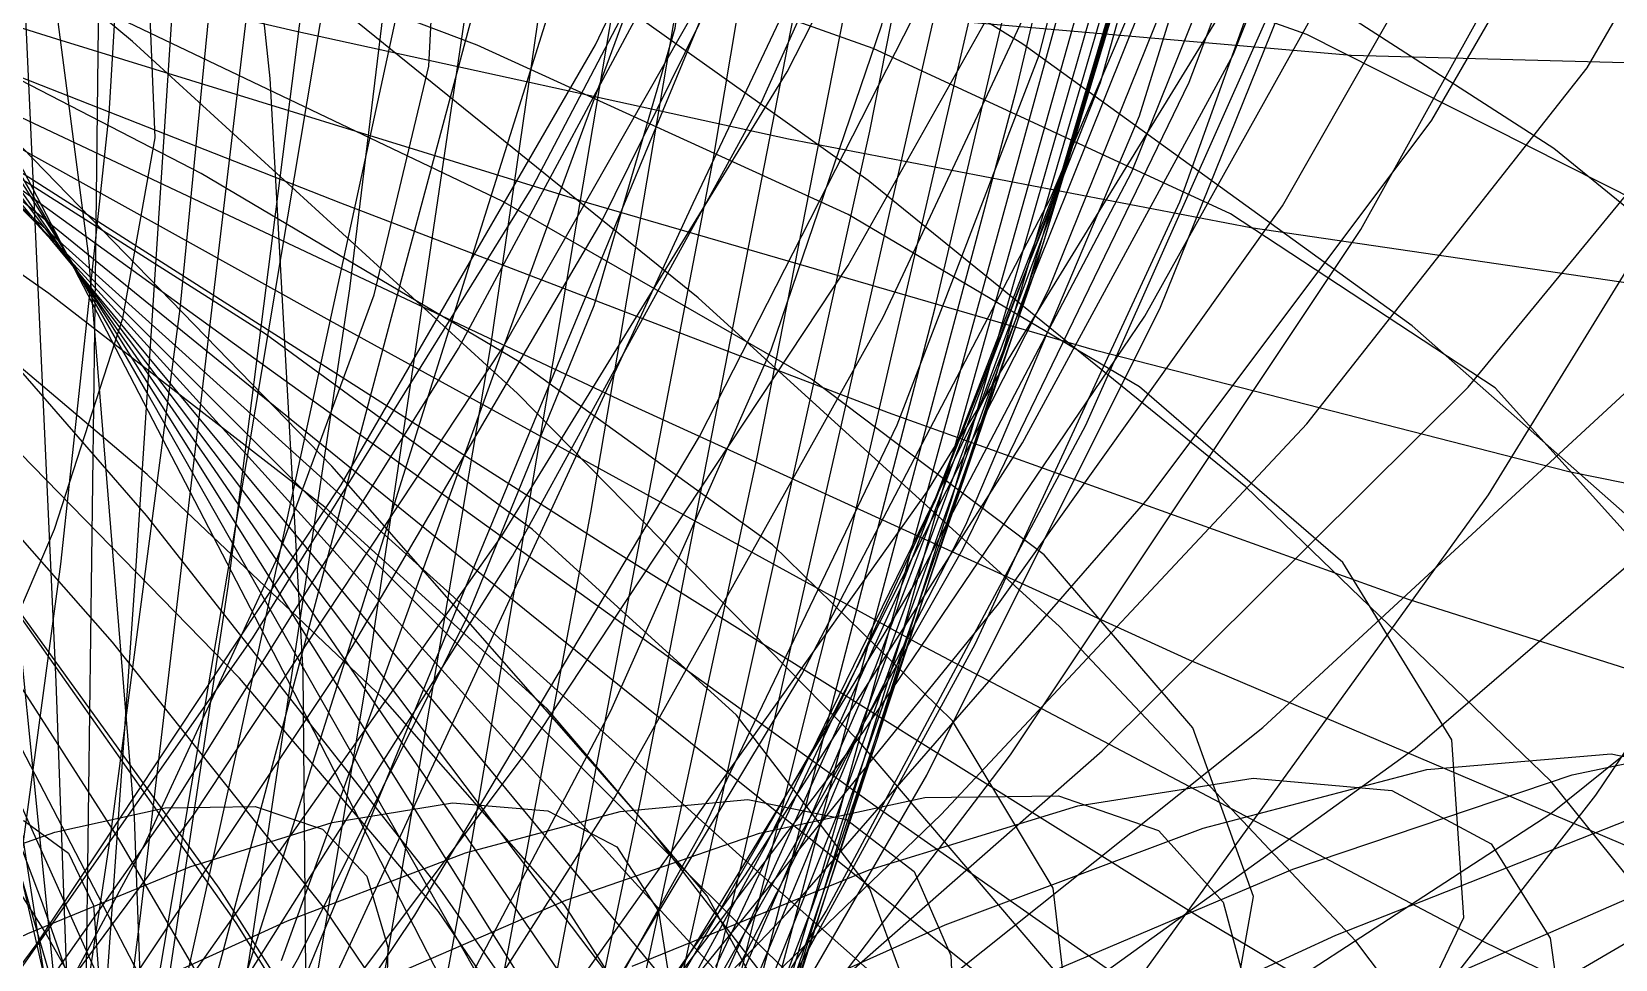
# Model space of a CAD drawing. Header units: metres. Extents: x 6 to 209, y 2 to 206.
# Drawn here: x 121.36 to 141.62, y 104.3 to 116.17 of the extents above; entities that cross this region are included whole.
import ezdxf

# ---------------------------------------------------------------- set-up
doc = ezdxf.new("R2010")
doc.units = ezdxf.units.M

msp = doc.modelspace()

# ---------------------------------------------------------------- linework, layer by layer
for points in [[(129.0956, 101.4556), (132.079, 114.9008), (134.5887, 127.5976), (136.4086, 139.2013), (137.3507, 149.4031), (137.2622, 157.9403), (136.0323, 164.6045), (133.5975, 169.2481), (129.944, 171.7892), (125.1099, 172.2131), (119.1841, 170.5728), (112.3045, 166.9859), (104.6532, 161.6303), (96.451, 154.7374), (87.9497, 146.5833), (79.4239, 137.4789), (71.1613, 127.7587), (63.4527, 117.7686), (56.5816, 107.8539), (50.8144, 98.347)], [(127.1163, 91.7818), (130.4455, 105.5275), (133.4485, 118.7661), (135.8914, 131.1371), (137.5628, 142.3086), (138.2821, 151.9881), (137.9074, 159.9318), (136.3415, 165.9527), (133.5362, 169.9262), (129.4948, 171.7935), (124.2734, 171.5632), (117.9791, 169.3103), (110.7671, 165.1727), (102.8359, 159.346), (94.4209, 152.076), (85.786, 143.6496), (77.215, 134.3844), (69.0016, 124.6173), (61.4388, 114.6926), (54.8092, 104.9493), (49.3739, 95.7097)], [(127.7255, 97.2633), (130.6337, 110.7074), (133.1576, 123.5341), (135.0807, 135.3918), (136.2103, 145.9605), (136.386, 154.9626), (135.4861, 162.1719), (133.4328, 167.4205), (130.1966, 170.604), (125.7978, 171.685), (120.3067, 170.6932), (113.8422, 167.7237), (106.5679, 162.9339), (98.6873, 156.5363), (90.4367, 148.7917), (82.0777, 139.9989), (73.8878, 130.484), (66.1511, 120.5892), (59.1478, 110.6599), (53.145, 101.0331)], [(128.3559, 95.8448), (131.7329, 109.3063), (134.6993, 122.1436), (137.0257, 134.0108), (138.5084, 144.5937), (138.9777, 153.6202), (138.3051, 160.8693), (136.4084, 166.1778), (133.2562, 169.4449), (128.8694, 170.6358), (123.3213, 169.7811), (116.736, 166.9759), (109.2842, 162.3755), (101.1782, 156.1893), (92.6645, 148.6729), (84.0155, 140.119), (75.5199, 130.8464), (67.473, 121.1887), (60.1661, 111.4827), (53.8759, 102.0558)], [(121.9795, 99.1046), (122.6848, 109.1427), (123.3445, 119.2778), (124.0459, 129.198), (124.8749, 138.5994), (125.9109, 147.1961), (127.2241, 154.7302), (128.8711, 160.9805), (130.8926, 165.7696), (133.3108, 168.9699), (136.1274, 170.5078), (139.3236, 170.3658), (142.8589, 168.5827), (146.6728, 165.2519), (150.6857, 160.5175), (154.8017, 154.5693), (158.9109, 147.6358), (162.8937, 139.9756), (166.6242, 131.868), (169.975, 123.6035), (172.8213, 115.4733), (175.0455, 107.7584), (176.5418, 100.7207)], [(121.4692, 94.7201), (122.7473, 104.8243), (123.9609, 115.1405), (125.1827, 125.3454), (126.485, 135.1199), (127.9362, 144.1602), (129.5973, 152.1879), (131.5188, 158.9598), (133.7378, 164.2758), (136.2757, 167.9857), (139.1367, 169.9945), (142.3064, 170.2647), (145.7519, 168.8179), (149.4219, 165.7333), (153.2481, 161.1448), (157.1466, 155.2361), (161.0209, 148.2334), (164.7647, 140.3981), (168.2653, 132.0163), (171.4073, 123.3895), (174.077, 114.8233), (176.1662, 106.6168), (177.5761, 99.052)], [(122.052, 103.5302), (122.1811, 113.3401), (122.2939, 123.1394), (122.4909, 132.6327), (122.869, 141.5353), (123.5172, 149.5834), (124.512, 156.5424), (125.9143, 162.2153), (127.766, 166.4486), (130.0878, 169.1375), (132.8779, 170.2294), (136.1109, 169.7248), (139.7382, 167.6774), (143.6892, 164.1911), (147.8731, 159.4168), (152.1819, 153.5461), (156.4934, 146.8044), (160.6758, 139.443), (164.5919, 131.7297), (168.1037, 123.9392), (171.0777, 116.3437), (173.3894, 109.203), (174.9282, 102.7554)], [(126.3735, 93.1343), (129.1545, 106.3677), (131.6408, 119.1212), (133.6187, 131.0421), (134.8949, 141.8052), (135.3043, 151.1229), (134.7167, 158.7552), (133.0431, 164.5171), (130.2393, 168.2843), (126.3088, 169.9974), (121.3034, 169.6627), (115.3223, 167.3521), (108.5092, 163.1996), (101.0481, 157.3961), (93.157, 150.1824), (85.081, 141.8406), (77.0837, 132.6831), (69.4382, 123.0424), (62.4174, 113.2584), (56.2845, 103.6668)], [(122.3859, 100.5275), (124.1395, 110.8588), (125.8777, 121.1905), (127.6582, 131.1936), (129.5362, 140.5508), (131.5621, 148.9672), (133.7778, 156.1807), (136.2149, 161.9708), (138.8923, 166.1661), (141.8142, 168.6499), (144.9697, 169.3643), (148.3316, 168.3117), (151.8571, 165.5547), (155.4883, 161.2131), (159.1536, 155.4603), (162.7699, 148.5158), (166.2447, 140.6384), (169.4796, 132.116), (172.373, 123.2557), (174.8238, 114.3728), (176.7351, 105.7798), (178.0176, 97.7748)], [(122.0101, 98.5895), (121.6719, 107.8518), (121.2429, 117.2868), (120.8356, 126.6152), (120.5619, 135.5619), (120.5276, 143.8652), (120.8283, 151.286), (121.5447, 157.6151), (122.7394, 162.6807), (124.4536, 166.3533), (126.7047, 168.5506), (129.4853, 169.239), (132.7628, 168.4351), (136.4795, 166.204), (140.5548, 162.6571), (144.8868, 157.9475)], [(129.5499, 99.6542), (132.9159, 112.6446), (135.7922, 124.9092), (137.9576, 136.1211), (139.2191, 145.9881), (139.4204, 154.2622), (138.4483, 160.7472), (136.2372, 165.3049), (132.7728, 167.8593), (128.0931, 168.3981), (122.288, 166.9725), (115.4964, 163.6951), (107.9024, 158.7348), (99.7286, 152.3105), (91.2294, 144.6831), (82.6814, 136.1455), (74.3744, 127.0126), (66.601, 117.6094), (59.6464, 108.2599), (53.7778, 99.2755)], [(121.7431, 103.0743), (120.8489, 111.9399), (119.8986, 120.876), (119.0155, 129.6241), (118.3199, 137.9326), (117.9239, 145.5651), (117.9273, 152.3089), (118.4125, 157.981), (119.4415, 162.4349), (121.0526, 165.5647), (123.2584, 167.3085), (126.0448, 167.65), (129.371, 166.6186), (133.1701, 164.288), (137.3514, 160.7729), (141.8029, 156.225)], [(121.6407, 96.396), (123.8996, 106.5743), (126.1305, 116.868), (128.3754, 126.9438), (130.6754, 136.476), (133.0684, 145.158), (135.5865, 152.7129), (138.2537, 158.9027), (141.0844, 163.5368), (144.0815, 166.4783), (147.2351, 167.6488), (150.5228, 167.0307), (153.9087, 164.6676), (157.3444, 160.6628), (160.7698, 155.1752), (164.1149, 148.4135), (167.3016, 140.6288), (170.2458, 132.1055), (172.8608, 123.1509), (175.0593, 114.0848), (176.7573, 105.2275), (177.8766, 96.8889)], [(127.6799, 102.0703), (130.0799, 114.5512), (132.0644, 126.3429), (133.4428, 137.1203), (134.0485, 146.5915), (133.7462, 154.5074), (132.4379, 160.6698), (130.0669, 164.9376), (126.6215, 167.2313), (122.1355, 167.535), (116.6886, 165.8968), (110.4038, 162.4263), (103.4442, 157.2903), (96.0075, 150.7066), (88.3194, 142.9362), (80.6265, 134.2732), (73.187, 125.035), (66.2626, 115.5503), (60.1087, 106.1478), (54.9653, 97.1445)], [(122.2806, 99.191), (121.0196, 107.3309), (119.6142, 115.6899), (118.1951, 124.0313), (116.8934, 132.1198), (115.8353, 139.7293), (115.1368, 146.6502), (114.8991, 152.6965), (115.2042, 157.7116), (116.1111, 161.5731), (117.6536, 164.197), (119.838, 165.54), (122.6427, 165.6001), (126.0183, 164.4167), (129.8888, 162.0683), (134.1541, 158.6698), (138.6933, 154.3674), (143.3681, 149.3338)], [(130.6572, 103.0721), (133.9563, 115.4328), (136.6947, 126.9842), (138.6619, 137.4227), (139.6786, 146.4812), (139.6038, 153.9376), (138.3407, 159.6221), (135.8411, 163.422), (132.1075, 165.2847), (127.1943, 165.2194), (121.2062, 163.2954), (114.2952, 159.6391), (106.6554, 154.4295), (98.517, 147.8905), (90.1382, 140.2834), (81.7962, 131.8968), (73.7778, 123.0363), (66.3691, 114.0139), (59.8454, 105.1364), (54.4613, 96.6953)], [(123.2823, 102.4272), (125.9638, 112.5201), (128.6416, 122.5099), (131.3422, 132.0681), (134.0901, 140.8815), (136.9061, 148.6626), (139.8055, 155.1601), (142.7965, 160.1669), (145.8786, 163.5282), (149.042, 165.1458), (152.2666, 164.9821), (155.5223, 163.0608), (158.7687, 159.4662), (161.9565, 154.3398), (165.0278, 147.8756), (167.9181, 140.3125), (170.5583, 131.9262), (172.8763, 123.019), (174.7996, 113.9095), (176.258, 104.9208), (177.1857, 96.3692)], [(126.2418, 97.9956), (128.5128, 110.0191), (130.4584, 121.4975), (131.8938, 132.1118), (132.6542, 141.571), (132.6025, 149.6221), (131.6341, 156.0579), (129.6826, 160.7242), (126.7226, 163.5242), (122.7716, 164.4218), (117.8903, 163.4419), (112.1813, 160.6695), (105.786, 156.246), (98.8802, 150.3641), (91.6687, 143.2603), (84.378, 135.2066), (77.249, 126.5007), (70.5284, 117.4552), (64.46, 108.3863), (59.2762, 99.6033)], [(121.6295, 103.6091), (119.8746, 111.2567), (118.0157, 119.0286), (116.1905, 126.7106), (114.5357, 134.0922), (113.1808, 140.9737), (112.243, 147.1723), (111.8226, 152.5283), (111.9989, 156.9102), (112.8264, 160.2184), (114.3328, 162.3886), (116.5173, 163.393), (119.3501, 163.2414), (122.7731, 161.9797), (126.7017, 159.6883), (131.0274, 156.4786), (135.6212, 152.4888), (140.3383, 147.8787), (145.0228, 142.8238)], [(122.3451, 98.5446), (125.4198, 108.2851), (128.4838, 118.0366), (131.5487, 127.4731), (134.6255, 136.28), (137.7231, 144.1644), (140.8468, 150.8654), (143.9974, 156.1638), (147.1696, 159.8888), (150.3519, 161.9248), (153.5252, 162.2146), (156.6633, 160.7619), (159.7326, 157.6307), (162.6927, 152.9432), (165.4969, 146.875), (168.0938, 139.6493), (170.428, 131.5284), (172.4421, 122.8047), (174.0786, 113.7904), (175.2814, 104.8057), (175.9978, 96.1683)], [(128.0578, 93.8263), (131.6411, 105.9996), (134.8238, 117.6071), (137.3842, 128.342), (139.1253, 137.9265), (139.8832, 146.1205), (139.5334, 152.7292), (137.9964, 157.609), (135.2409, 160.672), (131.2862, 161.888), (126.2015, 161.285), (120.1043, 158.9471), (113.1571, 155.0118), (105.5613, 149.6635), (97.5514, 143.1273), (89.3859, 135.6602), (81.3392, 127.5421), (73.6915, 119.0656), (66.7189, 110.5253), (60.684, 102.208)], [(122.5382, 100.8352), (120.5481, 107.6912), (118.3587, 114.7819), (116.1108, 121.9175), (113.9474, 128.9073), (112.0079, 135.5661), (110.4229, 141.7204), (109.3085, 147.2134), (108.7622, 151.9105), (108.8587, 155.7033), (109.6466, 158.5127), (111.1465, 160.2912), (113.3497, 161.0241), (116.2181, 160.7297), (119.6852, 159.4575), (123.6584, 157.2868), (128.0218, 154.323), (132.6399, 150.6937), (137.3626, 146.5438), (142.0305, 142.0305)], [(124.8635, 94.3016), (126.9708, 105.7069), (128.8372, 116.7066), (130.2863, 126.9928), (131.1586, 136.2807), (131.3174, 144.3182), (130.6549, 150.894), (129.0974, 155.8446), (126.6081, 159.0594), (123.1899, 160.4844), (118.8862, 160.1233), (113.7793, 158.0371), (107.9894, 154.3418), (101.67, 149.2033), (95.0035, 142.832), (88.195, 135.4749), (81.4653, 127.4062), (75.0436, 118.9181), (69.1591, 110.3102), (64.0332, 101.8787)], [(124.5558, 104.2861), (127.9473, 113.6615), (131.3285, 122.8384), (134.6968, 131.5057), (138.0489, 139.3699), (141.3799, 146.1654), (144.682, 151.6641), (147.9442, 155.6833), (151.1517, 158.0917), (154.2851, 158.8145), (157.3203, 157.836), (160.2288, 155.1995), (162.9776, 151.0063), (165.5299, 145.4119), (167.8458, 138.6203), (169.8828, 130.8769), (171.5975, 122.4597), (172.9465, 113.6695), (173.888, 104.8191), (174.3826, 96.2223)], [(123.6095, 98.9865), (121.4977, 105.0221), (119.0911, 111.3717), (116.5295, 117.871), (113.9585, 124.3518), (111.5239, 130.6469), (109.366, 136.5959), (107.6143, 142.0502), (106.382, 146.8777), (105.762, 150.9666), (105.8232, 154.2294), (106.6072, 156.6046), (108.1267, 158.059), (110.365, 158.5879), (113.2755, 158.215), (116.7841, 156.9911), (120.7907, 154.9916), (125.1729, 152.3139), (129.7903, 149.0734), (134.4892, 145.399), (139.1079, 141.4288), (143.4826, 137.3049)], [(128.9832, 96.9794), (132.4735, 108.3842), (135.499, 119.1542), (137.851, 129.0088), (139.3478, 137.6973), (139.842, 145.0073), (139.2263, 150.7713), (137.4386, 154.8712), (134.4641, 157.2423), (130.3373, 157.8744), (125.1407, 156.8118), (119.0029, 154.1505), (112.0939, 150.0347), (104.62, 144.6512), (96.8165, 138.222), (88.9397, 130.9963), (81.2576, 123.2417), (74.0411, 115.2343), (67.5539, 107.2489), (62.0432, 99.5495)], [(122.5999, 103.2022), (120.0849, 108.7982), (117.318, 114.6198), (114.4438, 120.5218), (111.6111, 126.3571), (108.9666, 131.9814), (106.6499, 137.2577), (104.7877, 142.0609), (103.489, 146.2808), (102.841, 149.8265), (102.9056, 152.6282), (103.7168, 154.6395), (105.2793, 155.8383), (107.5679, 156.2273), (110.5283, 155.8332), (114.0786, 154.7054), (118.1122, 152.9138), (122.5014, 150.5463), (127.1018, 147.7049), (131.7571, 144.5022), (136.3049, 141.0575), (140.5825, 137.4919), (144.4324, 133.9246)], [(125.4774, 101.7704), (127.2312, 112.1527), (128.6553, 121.967), (129.5974, 130.9394), (129.9243, 138.8233), (129.5278, 145.4077), (128.329, 150.5239), (126.2827, 154.0514), (123.3793, 155.9212), (119.6461, 156.1183), (115.1472, 154.6813), (109.9818, 151.7013), (104.2816, 147.3179), (98.2063, 141.7142), (91.9385, 135.1101), (85.6777, 127.7541), (79.6336, 119.9151), (74.0183, 111.8718), (69.0396, 103.9035)], [(123.4371, 100.6213), (127.0904, 109.5047), (130.7318, 118.3014), (134.3459, 126.7084), (137.9177, 134.4362), (141.4315, 141.2189), (144.871, 146.8236), (148.2184, 151.0588), (151.4545, 153.781), (154.5581, 154.8999), (157.506, 154.3813), (160.273, 152.2485), (162.832, 148.5818), (165.1542, 143.5148), (167.2095, 137.2307), (168.9673, 129.9549), (170.3967, 121.9476), (171.4679, 113.4942), (172.1522, 104.8956), (172.4237, 96.457)], [(129.7803, 99.6472), (133.1381, 110.2218), (135.9759, 120.1107), (138.0994, 129.0603), (139.3433, 136.8477), (139.5769, 143.2878), (138.7105, 148.239), (136.6984, 151.6074), (133.5418, 153.3493), (129.2888, 153.4721), (124.0336, 152.033), (117.9132, 149.137), (111.1034, 144.9318), (103.8125, 139.6029), (96.2743, 133.3663), (88.7399, 126.4603), (81.4692, 119.1375), (74.7214, 111.6554), (68.7457, 104.2672)], [(124.0468, 98.329), (125.6631, 107.988), (127.0295, 117.2147), (128.0029, 125.75), (128.456, 133.3567), (128.2822, 139.8281), (127.4005, 144.9947), (125.7593, 148.7294), (123.3389, 150.952), (120.1528, 151.6312), (116.2483, 150.786), (111.7056, 148.484), (106.635, 144.8392), (101.174, 140.0077), (95.4828, 134.1817), (89.7391, 127.5828), (84.1316, 120.4541), (78.8541, 113.0512), (74.0983, 105.6332), (70.0473, 98.4538)], [(123.7599, 102.125), (121.2346, 106.9948), (118.3627, 112.1395), (115.2849, 117.4366), (112.1495, 122.7597), (109.107, 127.9821), (106.304, 132.9809), (103.8779, 137.6406), (101.9516, 141.857), (100.6291, 145.5399), (99.991, 148.6159), (100.0919, 151.0306)], [(133.5228, 97.7793), (127.3341, 105.9553), (121.0978, 114.2328), (114.9136, 122.2966), (108.8809, 129.8392), (103.0954, 136.5715), (97.6476, 142.2336), (92.6203, 146.6039), (88.0863, 149.5075), (84.107, 150.8224), (80.7311, 150.4839), (77.9934, 148.4873), (75.9144, 144.8882), (74.5002, 139.8007), (73.7426, 133.3934), (73.6203, 125.8835), (74.0996, 117.5295), (75.1361, 108.622), (76.6764, 99.4732)], [(129.3784, 102.2898), (123.6522, 110.6358), (117.9383, 118.8774), (112.3208, 126.7061), (106.8818, 133.8282), (101.7003, 139.9752), (96.8496, 144.9129), (92.3963, 148.4509), (88.3982, 150.4485), (84.9038, 150.8206), (81.9506, 149.5406), (79.5652, 146.6413), (77.7624, 142.2143), (76.5454, 136.4067), (75.9066, 129.4159), (75.8277, 121.483), (76.2807, 112.884), (77.2298, 103.9204)], [(122.1295, 97.3571), (125.9767, 105.6596), (129.819, 113.979), (133.6294, 122.0241), (137.3814, 129.5134), (141.0493, 136.1847), (144.6078, 141.8043), (148.0321, 146.1754), (151.2978, 149.1454), (154.3808, 150.6107), (157.2573, 150.521), (159.904, 148.8809), (162.2978, 145.7496), (164.4164, 141.2391), (166.2379, 135.5101), (167.7417, 128.7665), (168.908, 121.2481), (169.7191, 113.222), (170.1589, 104.9733), (170.2139, 96.7951)], [(131.5394, 101.5146), (124.8678, 109.581), (118.1834, 117.6403), (111.6017, 125.3793), (105.236, 132.4964), (99.1946, 138.7123), (93.578, 143.7805), (88.4759, 147.4959), (83.9655, 149.7025), (80.1093, 150.2992), (76.9538, 149.2435), (74.5284, 146.5532), (72.8453, 142.306), (71.8996, 136.6368), (71.6696, 129.7334), (72.1187, 121.8296), (73.1963, 113.1971), (74.8404, 104.1362)], [(130.9671, 98.7028), (125.7905, 106.9763), (120.5976, 115.2523), (115.4568, 123.2269), (110.4358, 130.6065), (105.6008, 137.1183), (101.0146, 142.5204), (96.7352, 146.6101), (92.8153, 149.2315), (89.3005, 150.2812), (86.2291, 149.7118), (83.631, 147.534), (81.5274, 143.8165), (79.9308, 138.6832), (78.845, 132.3094), (78.2651, 124.9153), (78.1785, 116.7588), (78.5652, 108.1261), (79.3989, 99.3213)], [(127.213, 101.837), (125.1086, 104.9468), (122.3933, 108.3585), (119.1829, 112.0076), (115.6111, 115.8232), (111.8246, 119.7303), (107.9782, 123.6519), (104.2286, 127.5108), (100.7292, 131.2324), (97.6237, 134.7464), (95.0418, 137.9887), (93.0937, 140.9033), (91.8661, 143.4435), (91.4193, 145.5733), (91.7848, 147.2678), (92.9639, 148.5139), (94.9276, 149.3099), (97.6173, 149.6656)], [(126.0648, 101.602), (123.7575, 105.2129), (120.9248, 109.1328), (117.6923, 113.2802), (114.2005, 117.5673), (110.5991, 121.9029), (107.0422, 126.1947), (103.6816, 130.3523), (100.6622, 134.29), (98.1158, 137.9287), (96.1567, 141.1987), (94.8775, 144.0415), (94.3451, 146.4109), (94.5986, 148.2746), (95.6478, 149.6147)], [(124.9203, 101.6453), (122.469, 105.8467), (119.5799, 110.3494), (116.3872, 115.0524), (113.0364, 119.8492), (109.6786, 124.6313), (106.4652, 129.2908), (103.5419, 133.7243), (101.0435, 137.836), (99.0886, 141.5399), (97.7755, 144.763), (97.178, 147.447), (97.343, 149.5496)], [(130.4356, 101.8317), (133.6329, 111.5545), (136.2635, 120.5575), (138.1486, 128.6139), (139.1391, 135.5278), (139.1214, 141.1401), (138.0224, 145.3336), (135.8125, 148.0362), (132.507, 149.2227), (128.1664, 148.9153), (122.8948, 147.1815), (116.8358, 144.1318), (110.1688, 139.9149), (103.102, 134.7123), (95.866, 128.7313), (88.705, 122.1975), (81.8687, 115.3468), (75.6036, 108.4167), (70.1436, 101.6385)], [(136.1057, 97.6244), (129.1204, 105.2341), (122.0378, 113.0398), (114.9881, 120.7316), (108.1011, 128.0039), (101.5026, 134.5661), (95.3114, 140.1538), (89.6355, 144.5379), (84.5696, 147.5334), (80.1925, 149.0059), (76.5652, 148.8769), (73.7294, 147.1266), (71.7069, 143.7949), (70.4991, 138.9802), (70.0882, 132.8358), (70.4374, 125.5651), (71.4934, 117.4142), (73.188, 108.6633), (75.4413, 99.617)], [(127.4821, 103.3693), (122.838, 111.5493), (118.2129, 119.5377), (113.66, 127.0453), (109.232, 133.8), (104.98, 139.5558), (100.9527, 144.1022), (97.1955, 147.2711), (93.7497, 148.9435), (90.6518, 149.0536), (87.9329, 147.5911), (85.6185, 144.602), (83.7276, 140.1866), (82.2733, 134.4968), (81.2621, 127.73), (80.6946, 120.1228), (80.5652, 111.9426), (80.8629, 103.4777)], [(128.7212, 99.9084), (124.6321, 107.8821), (120.5396, 115.7682), (116.4828, 123.2862), (112.5011, 130.1683), (108.6335, 136.1686), (104.9183, 141.072), (101.3926, 144.7022), (98.0918, 146.9276), (95.0489, 147.6662), (92.2943, 146.8886), (89.8551, 144.6193), (87.755, 140.9357), (86.0139, 135.9657), (84.6475, 129.8829), (83.6673, 122.9009), (83.0803, 115.2656), (82.8892, 107.2466), (83.0924, 99.1278)], [(133.6736, 101.4966), (126.327, 108.8084), (118.9243, 116.2071), (111.6095, 123.3918), (104.5249, 130.0695), (97.8069, 135.966), (91.5819, 140.8356), (85.9632, 144.4708), (81.0475, 146.709), (76.9127, 147.4395), (73.6154, 146.607), (71.1901, 144.2141), (69.6487, 140.3213), (68.9802, 135.0452), (69.1519, 128.5544), (70.111, 121.0636), (71.7868, 112.8264), (74.0935, 104.1262)], [(122.6847, 95.4599), (124.1475, 104.3256), (125.4307, 112.8815), (126.4022, 120.8857), (126.942, 128.1143), (126.9475, 134.3681), (126.3377, 139.4801), (125.0568, 143.3206), (123.0773, 145.8011), (120.4015, 146.8778), (117.0618, 146.5522), (113.1208, 144.8711), (108.6695, 141.9245), (103.8241, 137.8425), (98.7231, 132.7902), (93.5222, 126.962), (88.3893, 120.5741), (83.4988, 113.8576), (79.0254, 107.0493), (75.1378, 100.3842)], [(124.8992, 100.3019), (124.8303, 107.9802), (124.4097, 115.5728), (123.6442, 122.8105), (122.543, 129.4359), (121.1176, 135.2128), (119.3812, 139.9347), (117.349, 143.4317), (115.038, 145.5772), (112.4669, 146.2922), (109.6559, 145.5482), (106.6268, 143.3683), (103.4029, 139.8266), (100.0089, 135.0456), (96.4711, 129.1918), (92.817, 122.4703), (89.0754, 115.1171), (85.2764, 107.3913), (81.4509, 99.5654)], [(138.3047, 98.6343), (130.8535, 105.2383), (123.2413, 112.1135), (115.6235, 118.9724), (108.1564, 125.5282), (100.9922, 131.5055), (94.275, 136.6505), (88.1364, 140.7403), (82.6917, 143.5912), (78.037, 145.0653), (74.2462, 145.0761), (71.3693, 143.5912), (69.4314, 140.6345), (68.4323, 136.2848), (68.347, 130.6736), (69.1274, 123.9805), (70.7038, 116.4273), (72.9883, 108.2695), (75.8778, 99.7881)], [(130.9504, 103.5779), (133.9711, 112.4639), (136.3859, 120.6104), (138.0314, 127.8162), (138.7746, 133.9107), (138.5183, 138.759), (137.2051, 142.2659), (134.8201, 144.3788), (131.3919, 145.0882), (126.9917, 144.4281), (121.7315, 142.474), (115.7606, 139.3393), (109.2601, 135.1715), (102.437, 130.1458), (95.5171, 124.4595), (88.7369, 118.3243), (82.3353, 111.9586), (76.5454, 105.58), (71.5857, 99.398)], [(122.9328, 98.8898), (122.6765, 106.1149), (122.0862, 113.3313), (121.1782, 120.2831), (119.971, 126.723), (118.4843, 132.4204), (116.7386, 137.1704), (114.755, 140.8008), (112.5545, 143.1784), (110.158, 144.2136), (107.5859, 143.864), (104.8579, 142.1358), (101.9934, 139.0839), (99.011, 134.8099), (95.9289, 129.4588), (92.7651, 123.2139), (89.5374, 116.2902), (86.2637, 108.9275), (82.9624, 101.3813)], [(135.3879, 102.5711), (127.7304, 108.7248), (119.9592, 115.0415), (112.2409, 121.2488), (104.7411, 127.0788), (97.6192, 132.2777), (91.0241, 136.6157), (85.0892, 139.8952), (79.9294, 141.958), (75.6368, 142.6918), (72.279, 142.0338), (69.8971, 139.9738), (68.5046, 136.5542), (68.0881, 131.8693), (68.6076, 126.0618), (69.999, 119.3179), (72.1762, 111.861), (75.0345, 103.9437)], [(131.1793, 102.9457), (130.0006, 105.1158), (127.9521, 107.5059), (125.1103, 110.0861), (121.5803, 112.8237), (117.4917, 115.6827), (112.9944, 118.6255), (108.2527, 121.6131), (103.44, 124.6061), (98.7324, 127.5657), (94.3023, 130.4544), (90.3122, 133.2363), (86.9093, 135.8785), (84.2195, 138.351), (82.3437, 140.6276), (81.3535, 142.6861)], [(122.6907, 101.2348), (123.8731, 109.0705), (124.8158, 116.4808), (125.4076, 123.2567), (125.5511, 129.2098), (125.1673, 134.1784), (124.1984, 138.0332), (122.6112, 140.681), (120.3988, 142.0682), (117.5813, 142.1822), (114.206, 141.0513), (110.3458, 138.7441), (106.0977, 135.3665), (101.5796, 131.0577), (96.9263, 125.9854), (92.285, 120.3398), (87.8109, 114.3264), (83.6609, 108.1589), (79.9889, 102.0518)], [(128.0371, 96.3235), (131.3417, 104.9653), (134.181, 113.0605), (136.3808, 120.4074), (137.7926, 126.8289), (138.2985, 132.1773), (137.8168, 136.3396), (136.3048, 139.2402), (133.7611, 140.8428), (130.2259, 141.1516), (125.7803, 140.2099), (120.5433, 138.0985), (114.6681, 134.9322), (108.3371, 130.8552), (101.7552, 126.0357), (95.1432, 120.66), (88.7294, 114.9255), (82.7423, 109.0335), (77.4017, 103.1824)], [(139.6894, 100.9749), (132.1611, 106.2548), (124.4015, 111.85), (116.5836, 117.5095), (108.8824, 122.9805), (101.4699, 128.0175), (94.5096, 132.3917), (88.152, 135.8996), (82.5295, 138.3702), (77.7532, 139.6719), (73.909, 139.7174), (71.0556, 138.4666), (69.2233, 135.929), (68.4128, 132.1632), (68.5963, 127.275), (69.7189, 121.4142), (71.7003, 114.7689), (74.4389, 107.5594), (77.8148, 100.0302)], [(141.923, 113.9915), (137.6692, 116.1358), (132.1799, 118.0873), (125.6202, 119.8619), (118.1918, 121.4863), (110.1269, 122.9958), (101.6797, 124.4325), (93.1182, 125.8428), (84.7145, 127.2755), (76.7357, 128.7783), (69.4348, 130.396), (63.0417, 132.1676), (57.7553, 134.1241), (53.7369, 136.2866), (51.1044, 138.6644)], [(128.1095, 103.6599), (132.8095, 110.2803), (136.6682, 116.5675), (139.5243, 122.3227), (141.2448, 127.373), (141.7297, 131.5772), (140.916, 134.8306), (138.7803, 137.068), (135.34, 138.2658), (130.653, 138.4419), (124.8164, 137.655), (117.9635, 136.0013), (110.2599, 133.6112), (101.8978, 130.643), (93.0904, 127.2777), (84.0647, 123.7111), (75.0544, 120.1465), (66.2923, 116.7867), (58.0029, 113.8263), (50.395, 111.4439)], [(132.8298, 103.1583), (132.0829, 105.2026), (130.3748, 107.4243), (127.7654, 109.8), (124.3466, 112.3046), (120.2392, 114.9119), (115.5885, 117.5945), (110.5593, 120.325), (105.3299, 123.0756), (100.0859, 125.8191), (95.0139, 128.5292), (90.2944, 131.1801), (86.0954, 133.748), (82.567, 136.21), (79.8353, 138.5452)], [(122.8282, 100.4642), (127.6573, 106.9165), (131.8038, 113.1808), (135.1022, 119.0528), (137.4094, 124.349), (138.6106, 128.9128), (138.6234, 132.62), (137.401, 135.3823), (134.9342, 137.1504), (131.2522, 137.9153), (126.4221, 137.7079), (120.547, 136.5972), (113.7629, 134.688), (106.2343, 132.1155), (98.1496, 129.0408), (89.7142, 125.6441), (81.1449, 122.1178), (72.662, 118.6588), (64.4831, 115.4615), (56.8156, 112.7093), (49.8502, 110.5686)], [(121.2918, 98.7417), (122.3633, 105.8405), (123.2574, 112.6245), (123.872, 118.9011), (124.1164, 124.4944), (123.9147, 129.2506), (123.2089, 133.0431), (121.9623, 135.777), (120.1608, 137.3917), (117.8143, 137.8634), (114.9569, 137.2051), (111.6459, 135.4664), (107.9609, 132.7314), (104.0008, 129.1155), (99.8809, 124.7615), (95.7291, 119.834), (91.6815, 114.5138), (87.8779, 108.9914), (84.4568, 103.4604)], [(128.4696, 98.1537), (131.6412, 106.0968), (134.3042, 113.4703), (136.2973, 120.0944), (137.4855, 125.8133), (137.7654, 130.5004), (137.0692, 134.0615), (135.3679, 136.4379), (132.6725, 137.6077), (129.034, 137.5859), (124.5421, 136.4232), (119.3223, 134.2041), (113.5314, 131.043), (107.3528, 127.0802), (100.9894, 122.4764), (94.6571, 117.4067), (88.5769, 112.0547), (82.9672, 106.6057), (78.0361, 101.2399)], [(123.0151, 103.5315), (127.372, 109.7213), (131.0245, 115.657), (133.8227, 121.147), (135.6397, 126.0218), (136.3767, 130.14), (135.9668, 133.3925), (134.3773, 135.7063), (131.6115, 137.0469), (127.7094, 137.4184), (122.7458, 136.8635), (116.8291, 135.4613), (110.0977, 133.3237), (102.7156, 130.591), (94.8673, 127.4266), (86.752, 124.01), (78.5771, 120.5306), (70.5517, 117.1798), (62.8799, 114.1436), (55.7541, 111.596), (49.3493, 109.6916)], [(118.9253, 100.0799), (123.4384, 106.1604), (127.3803, 112.1227), (130.5956, 117.7692), (132.948, 122.9196), (134.3248, 127.4171), (134.6412, 131.1336), (133.8439, 133.9741), (131.9127, 135.8795), (128.8626, 136.8287), (124.7426, 136.8385), (119.6354, 135.9627), (113.6545, 134.2896), (106.9407, 131.9386), (99.6582, 129.0552), (91.9888, 125.8053), (84.1268, 122.3687), (76.2722, 118.9323), (68.6246, 115.6829), (61.3768, 112.7998), (54.7087, 110.4482), (48.7817, 108.7724)], [(143.5278, 100.5294), (136.3019, 104.8379), (128.724, 109.5808), (120.9685, 114.5338), (113.2156, 119.4656), (105.6459, 124.1462), (98.4345, 128.3553), (91.7462, 131.8912), (85.7298, 134.5778), (80.5137, 136.2714), (76.2027, 136.8664), (72.8739, 136.2992), (70.5756, 134.5505), (69.3255, 131.6469), (69.1108, 127.6595), (69.8891, 122.7019), (71.5904, 116.9264), (74.1197, 110.5187), (77.3609, 103.6914)], [(143.6141, 103.0703), (140.7937, 106.581), (136.8887, 110.3469), (132.0577, 114.269), (126.487, 118.2352), (120.3848, 122.1232), (113.9726, 125.8051), (107.4783, 129.1519), (101.1273, 132.0378), (95.1349, 134.3451), (89.6988, 135.9684), (84.9919, 136.8182), (81.1569, 136.8253), (78.3011, 135.9428), (76.493, 134.1487), (75.7603, 131.4473), (76.0891, 127.8693), (77.4252, 123.4716), (79.6759, 118.3359), (82.7142, 112.5666), (86.3836, 106.2878), (90.504, 99.6397)], [(141.1119, 100.8035), (138.2998, 104.5334), (134.5053, 108.5591), (129.8833, 112.7673), (124.6125, 117.031), (118.8897, 121.2132), (112.9218, 125.1722), (106.9188, 128.7664), (101.0866, 131.8594), (95.6193, 134.3248), (90.6927, 136.051), (86.4583, 136.9454), (83.038, 136.9381), (80.5202, 135.9846), (78.9569, 134.0679), (78.3626, 131.1998), (78.7136, 127.4208), (79.9498, 122.7993), (81.9772, 117.43), (84.6717, 111.4311), (87.8839, 104.9407), (91.445, 98.1128)], [(135.5717, 102.8353), (131.9387, 107.0919), (127.5744, 111.5422), (122.6476, 116.0459), (117.3415, 120.4541), (111.8467, 124.6141), (106.3542, 128.375), (101.0494, 131.5928), (96.105, 134.1361), (91.675, 135.8908), (87.8901, 136.7639), (84.8526, 136.6881), (82.6336, 135.6234), (81.2707, 133.5601), (80.7671, 130.5187), (81.0919, 126.5502), (82.1818, 121.7347), (83.9438, 116.1793), (86.2591, 110.0145), (88.9879, 103.3906)], [(120.0042, 102.4512), (124.1897, 108.4137), (127.7682, 114.1906), (130.5953, 119.592), (132.5463, 124.4473), (133.5206, 128.6108), (133.4461, 131.9665), (132.2816, 134.4323), (130.0185, 135.962), (126.6822, 136.5474), (122.331, 136.2171), (117.0548, 135.036), (110.9726, 133.1019), (104.2286, 130.5418), (96.9881, 127.507), (89.4318, 124.1666), (81.7503, 120.7019), (74.1383, 117.2984), (66.788, 114.1396), (59.8831, 111.3991), (53.593, 109.2346), (48.0676, 107.7815)], [(147.2136, 102.6044), (145.7449, 105.6293), (142.9724, 108.9203), (139.0171, 112.4089), (134.0381, 116.0117), (128.2267, 119.6326), (121.7996, 123.1661), (114.991, 126.5007), (108.0438, 129.5229), (101.2018, 132.1209), (94.7002, 134.189), (88.7579, 135.6312), (83.5695, 136.3652), (79.2988, 136.3251), (76.0732, 135.4647), (73.9791, 133.7596), (73.0595, 131.2081), (73.3129, 127.8326), (74.6931, 123.6791), (77.1119, 118.8162), (80.4421, 113.3338), (84.5229, 107.3406), (89.1655, 100.9608)], [(117.0185, 98.5476), (121.4146, 104.4866), (125.3166, 110.3715), (128.5733, 116.0045), (131.0494, 121.202), (132.6302, 125.8018), (133.2262, 129.6679), (132.7764, 132.6957), (131.2508, 134.8148), (128.652, 135.9917), (125.0152, 136.2303), (120.4081, 135.5714), (114.9282, 134.0909), (108.7007, 131.8966), (101.8739, 129.1239), (94.6155, 125.9305), (87.1064, 122.4902), (79.5356, 118.9862), (72.094, 115.6044), (64.9681, 112.5258), (58.3345, 109.9197), (52.354, 107.9374), (47.1666, 106.706)], [(132.7019, 101.5187), (129.27, 105.9699), (125.198, 110.6121), (120.6429, 115.2944), (115.7731, 119.8584), (110.7615, 124.1433), (105.7801, 127.9921), (100.9935, 131.2569), (96.5532, 133.8044), (92.5928, 135.5206), (89.223, 136.3156), (86.5283, 136.1265), (84.5645, 134.9205), (83.3568, 132.696), (82.8995, 129.4834), (83.1568, 125.3444), (84.0645, 120.3703), (85.5328, 114.6793), (87.4502, 108.4129), (89.6879, 101.7315)], [(118.9745, 100.31), (123.1675, 106.2763), (126.818, 112.1184), (129.7812, 117.6413), (131.9296, 122.667), (133.1577, 127.0404), (133.3859, 130.6348), (132.5638, 133.3559), (130.6722, 135.145), (127.7243, 135.9809), (123.7657, 135.8799), (118.8732, 134.8951), (113.1527, 133.114), (106.7361, 130.655), (99.7773, 127.6626), (92.4472, 124.302), (84.9283, 120.7523), (77.4094, 117.2003), (70.0789, 113.8325), (63.1194, 110.8288), (56.7015, 108.3549), (50.9789, 106.5562)], [(123.6806, 103.3867), (127.512, 109.4627), (130.6961, 115.2693), (133.0994, 120.6166), (134.6084, 125.3358), (135.1348, 129.2858), (134.618, 132.3579), (133.0283, 134.4788), (130.3682, 135.6138), (126.6724, 135.7669), (122.0079, 134.9805), (116.4713, 133.334), (110.1867, 130.9397), (103.3016, 127.9389), (95.9823, 124.4964), (88.409, 120.7939), (80.7698, 117.0233), (73.2549, 113.3789), (66.0506, 110.0506), (59.3334, 107.2164), (53.2644, 105.0352), (47.9842, 103.641)], [(121.217, 101.8922), (125.227, 107.9096), (128.6432, 113.7312), (131.3266, 119.1647), (133.1568, 124.0365), (134.0367, 128.1986), (133.8965, 131.533), (132.696, 133.9559), (130.4266, 135.4203), (127.1124, 135.9172), (122.8093, 135.476), (117.604, 134.1624), (111.6112, 132.0762), (104.9703, 129.3471), (97.8413, 126.1293), (90.3995, 122.5962), (82.83, 118.9333), (75.322, 115.3309), (68.0628, 111.9775), (61.2317, 109.0517), (54.9945, 106.7162), (49.4983, 105.111)], [(122.0634, 98.6067), (126.2611, 104.868), (129.9028, 110.9898), (132.8433, 116.7671), (134.9544, 122.0125), (136.1305, 126.5629), (136.2917, 130.2849), (135.3875, 133.0796), (133.3989, 134.8853), (130.3394, 135.6799), (126.2553, 135.481), (121.2242, 134.345), (115.3533, 132.3647), (108.7759, 129.6655), (101.6475, 126.4004), (94.1409, 122.7445), (86.4409, 118.8875), (78.7384, 115.0274), (71.2245, 111.362), (64.084, 108.082), (57.4903, 105.3636), (51.5994, 103.3612)], [(124.7824, 100.0329), (128.8234, 106.3834), (132.2514, 112.517), (134.9257, 118.2302), (136.725, 123.3398), (137.5515, 127.6896), (137.3348, 131.1551), (136.035, 133.6481), (133.6441, 135.1197), (130.1872, 135.561), (125.7218, 135.0038), (120.3364, 133.5185), (114.1483, 131.2117), (107.2997, 128.2214), (99.9537, 124.7119), (92.2887, 120.8676), (84.4936, 116.8856), (76.761, 112.9684), (69.2817, 109.3163), (62.2386, 106.1193), (55.8007, 103.5503)], [(148.5366, 102.7967), (148.7143, 105.4802), (147.436, 108.3843), (144.7699, 111.468), (140.8306, 114.6762), (135.7745, 117.9408), (129.7946, 121.1828), (123.1129, 124.3148), (115.9728, 127.2436), (108.6302, 129.8736), (101.3442, 132.11), (94.3683, 133.8623), (87.9411, 135.0474), (82.278, 135.5929), (77.564, 135.4402), (73.9466, 134.5468), (71.5316, 132.8882), (70.3789, 130.4597), (70.5011, 127.2768), (71.8631, 123.3759), (74.3837, 118.8131), (77.9388, 113.6637), (82.3662, 108.02), (87.4719, 101.9888)], [(129.7895, 100.5915), (126.5862, 105.1982), (122.8263, 109.9817), (118.6543, 114.7828), (114.2229, 119.4362), (109.6875, 123.7759), (105.2009, 127.6418), (100.9075, 130.8849), (96.9391, 133.3727), (93.4096, 134.9945), (90.412, 135.6652), (88.0149, 135.3288), (86.2606, 133.9605), (85.1643, 131.5682), (84.7137, 128.1924), (84.8702, 123.9053), (85.5707, 118.8087), (86.7302, 113.0307), (88.246, 106.7218), (90.0012, 100.0503)], [(127.366, 101.5637), (131.2132, 107.9489), (134.3937, 114.0396), (136.773, 119.6358), (138.2374, 124.5604), (138.6981, 128.6656), (138.0952, 131.8375), (136.3995, 134.0002), (133.6147, 135.1179), (129.7772, 135.1961), (124.9558, 134.2807), (119.2494, 132.4562), (112.7846, 129.8422), (105.7117, 126.5884), (98.1998, 122.8694), (90.4321, 118.8773), (82.5995, 114.8146), (74.8953, 110.8869), (67.5083, 107.2944), (60.6177, 104.2247)], [(129.6619, 103.2029), (133.2702, 109.5484), (136.1648, 115.5242), (138.2186, 120.9362), (139.327, 125.6158), (139.4113, 129.4255), (138.4227, 132.2639), (136.3435, 134.0682), (133.1888, 134.817), (129.0063, 134.53), (123.8753, 133.2674), (117.9042, 131.1267), (111.2276, 128.2395), (104.0021, 124.7658), (96.4014, 120.888), (88.611, 116.8038), (80.8223, 112.7188), (73.2266, 108.8388), (66.009, 105.3615), (59.3427, 102.4694)], [(128.8437, 99.7633), (131.8934, 107.0849), (134.3927, 113.8206), (136.1919, 119.8097), (137.1684, 124.9156), (137.2317, 129.0297), (136.3271, 132.0744), (134.438, 134.0056), (131.587, 134.8132), (127.8352, 134.5212), (123.2808, 133.1862), (118.0554, 130.8949), (112.3198, 127.7607), (106.2587, 123.9195), (100.0737, 119.5244), (93.9769, 114.7403), (88.1832, 109.7378), (82.9024, 104.6872), (78.3321, 99.7527)], [(126.9366, 100.0416), (123.9765, 104.7673), (120.5345, 109.6465), (116.7418, 114.5138), (112.7356, 119.1993), (108.6541, 123.5346), (104.6316, 127.3587), (100.7938, 130.5239), (97.254, 132.9012), (94.1086, 134.3848), (91.4345, 134.8965), (89.2867, 134.3883), (87.6963, 132.8445), (86.6705, 130.283), (86.1926, 126.7543), (86.2228, 122.3406), (86.7007, 117.1533), (87.5475, 111.3291), (88.6699, 105.026), (89.9637, 98.418)], [(127.5854, 98.4713), (131.5211, 104.9205), (134.8426, 111.1367), (137.413, 116.9133), (139.1145, 122.0654), (139.8526, 126.4351), (139.5602, 129.8977), (138.1997, 132.3651), (135.7652, 133.7894), (132.2831, 134.1635), (127.8116, 133.5214), (122.4393, 131.9364), (116.2824, 129.5179), (109.4818, 126.4075), (102.1983, 122.7729), (94.6075, 118.8018), (86.8951, 114.6945), (79.2499, 110.6567), (71.859, 106.8909), (64.9012, 103.5895)], [(134.6598, 103.1984), (134.4255, 105.2121), (133.1369, 107.3548), (130.8345, 109.6062), (127.5946, 111.9466), (123.5267, 114.3568), (118.7694, 116.8185), (113.4859, 119.3147), (107.8581, 121.8288), (102.0805, 124.3457), (96.353, 126.8509), (90.8738, 129.3307), (85.8329, 131.7719), (81.4051, 134.1616)], [(124.2431, 99.8426), (121.5291, 104.6583), (118.398, 109.5974), (114.9678, 114.4901), (111.3607, 119.164), (107.6985, 123.4498), (104.0984, 127.188), (100.6692, 130.2339), (97.5072, 132.4634), (94.6934, 133.7775), (92.291, 134.1056), (90.3432, 133.4088), (88.8724, 131.6812), (87.8797, 128.9504), (87.3454, 125.277), (87.2305, 120.7528), (87.478, 115.4978), (88.0165, 109.6561), (88.7621, 103.3918)], [(146.7047, 101.2234), (139.9424, 104.5211), (132.71, 108.3353), (125.1786, 112.4725), (117.5291, 116.7275), (109.9461, 120.8914), (102.6128, 124.7591), (95.7046, 128.1376), (89.3841, 130.8526), (83.7956, 132.7559), (79.0613, 133.7306), (75.2768, 133.6955), (72.5091, 132.6087), (70.7941, 130.4692), (70.1365, 127.3171), (70.5094, 123.2326), (71.8562, 118.333), (74.0927, 112.7693), (77.1105, 106.7204), (80.7807, 100.3873)], [(120.9017, 103.2072), (121.7338, 109.3605), (122.3485, 115.1178), (122.662, 120.3166), (122.6024, 124.8124), (122.1133, 128.4835), (121.1557, 131.2353), (119.7103, 133.0032), (117.7789, 133.7548), (115.3846, 133.4905), (112.5715, 132.2438), (109.4037, 130.0797), (105.9632, 127.0923), (102.3475, 123.4012), (98.6667, 119.1477), (95.0392, 114.4891), (91.5881, 109.5933), (88.4368, 104.633), (85.7048, 99.7795)], [(129.1732, 100.3664), (132.8112, 106.6578), (135.8005, 112.6457), (138.014, 118.1336), (139.3446, 122.9481), (139.7097, 126.9449), (139.0537, 130.0136), (137.3512, 132.0813), (134.6077, 133.1149), (130.8599, 133.1218), (126.1754, 132.1492), (120.6504, 130.2822), (114.407, 127.6401), (107.5898, 124.3715), (100.3609, 120.6491), (92.8955, 116.6623), (85.3758, 112.6107), (77.9858, 108.696), (70.905, 105.1144), (64.3034, 102.0494)], [(129.2057, 101.2522), (132.1519, 108.0384), (134.5048, 114.2257), (136.1246, 119.6706), (136.8999, 124.253), (136.7518, 127.8798), (135.6378, 130.4879), (133.5529, 132.0453), (130.5308, 132.552), (126.6428, 132.0396), (121.9952, 130.5689), (116.7266, 128.2286), (111.0025, 125.1304), (105.0097, 121.4061), (98.9502, 117.2016), (93.0338, 112.6722), (87.4706, 107.9771), (82.4639, 103.2733)], [(136.6169, 103.0219), (136.9884, 105.1045), (136.2137, 107.2627), (134.3105, 109.4759), (131.3365, 111.7268), (127.3865, 114.0009), (122.5897, 116.2871), (117.1051, 118.5769), (111.116, 120.8648), (104.8238, 123.1474), (98.4407, 125.4229), (92.1824, 127.6908), (86.2605, 129.9508), (80.8753, 132.2023)], [(130.1395, 102.3114), (133.4286, 108.3348), (136.0479, 113.9936), (137.8818, 119.1047), (138.8356, 123.5091), (138.839, 127.0781), (137.8489, 129.7172), (135.8515, 131.3694), (132.863, 132.0163), (128.9294, 131.679), (124.1258, 130.4167), (118.5538, 128.3238), (112.3389, 125.5264), (105.6264, 122.1776), (98.5769, 118.4508), (91.3616, 114.5338), (84.1565, 110.6212), (77.1372, 106.9071), (70.4732, 103.5777)], [(127.4144, 100.7885), (132.9941, 106.1534), (137.672, 111.1533), (141.2572, 115.7095), (143.5982, 119.7554), (144.589, 123.2376), (144.1727, 126.1171), (142.3441, 128.3698), (139.1497, 129.9868), (134.6864, 130.9736), (129.0983, 131.3498), (122.5718, 131.1473), (115.3287, 130.4093), (107.6189, 129.1879), (99.7112, 127.5421), (91.8842, 125.536), (84.416, 123.2357), (77.5748, 120.7076), (71.6088, 118.0159), (66.7377, 115.2206), (63.1446, 112.376), (60.9696, 109.5287), (60.3043, 106.7169), (61.1886, 103.9695)], [(125.609, 99.2138), (131.0232, 104.8936), (135.6422, 110.1993), (139.2717, 115.039), (141.7535, 119.3339), (142.9715, 123.0203), (142.8558, 126.0507), (141.3857, 128.395), (138.5907, 130.0408), (134.5495, 130.993), (129.3873, 131.2729), (123.2722, 130.9175), (116.4085, 129.9768), (109.0301, 128.5125), (101.3924, 126.5951), (93.763, 124.3012), (86.4121, 121.7107), (79.6036, 118.9042), (73.5848, 115.9599), (68.5782, 112.9514), (64.7732, 109.9451), (62.3194, 106.9983), (61.3209, 104.1576)], [(129.2126, 103.2824), (133.7289, 108.85), (137.3603, 113.9445), (139.9438, 118.4757), (141.3554, 122.3692), (141.514, 125.5685), (140.385, 128.0363), (137.9818, 129.7551), (134.3654, 130.7269), (129.6426, 130.9728), (123.9626, 130.5315), (117.5115, 129.4577), (110.5063, 127.8195), (103.1869, 125.6959), (95.8081, 123.1735), (88.6302, 120.3437), (81.91, 117.2993), (75.8917, 114.1308), (70.798, 110.9243), (66.8222, 107.7576), (64.1211, 104.6988), (62.8093, 101.8036)], [(149.0716, 102.9626), (142.9117, 105.2658), (136.1722, 108.1304), (129.0161, 111.3953), (121.6201, 114.8847), (114.1687, 118.4147), (106.8484, 121.8005), (99.8418, 124.8633), (93.3217, 127.4374), (87.4459, 129.3764), (82.352, 130.5587), (78.1531, 130.8926), (74.9344, 130.3195), (72.751, 128.8165), (71.626, 126.3975), (71.5503, 123.1129), (72.4835, 119.0481), (74.3554, 114.3207), (77.0688, 109.0764), (80.5035, 103.4838)], [(129.6097, 102.7114), (132.4748, 109.0483), (134.6998, 114.7749), (136.1533, 119.7621), (136.7339, 123.9043), (136.3736, 127.1219), (135.0409, 129.3641), (132.7425, 130.6096), (129.5229, 130.8667), (125.4637, 130.1732), (120.6807, 128.594), (115.3198, 126.2185), (109.5525, 123.1573), (103.5698, 119.5379), (97.5754, 115.5), (91.7786, 111.1905), (86.387, 106.7581), (81.5992, 102.3484)], [(127.6142, 101.4198), (131.997, 107.2089), (135.597, 112.5308), (138.2487, 117.2843), (139.8217, 121.3847), (140.2255, 124.7662), (139.4133, 127.3835), (137.3835, 129.2127), (134.1807, 130.2514), (129.8939, 130.5182), (124.6538, 130.0516), (118.6283, 128.9081), (112.0168, 127.1598), (105.0434, 124.8915), (97.9485, 122.1975), (90.9812, 119.1783), (84.3898, 115.9365), (78.4132, 112.5738), (73.2724, 109.1869), (69.1625, 105.8648), (66.2456, 102.6856)], [(130.4093, 104.2129), (133.3081, 109.8603), (135.5315, 115.095), (136.977, 119.75), (137.5631, 123.6833), (137.2324, 126.7834), (135.9542, 128.9727), (133.7256, 130.2099), (130.5723, 130.4909), (126.548, 129.849), (121.7329, 128.3528), (116.2317, 126.1035), (110.1699, 123.231), (103.6906, 119.8884), (96.9497, 116.2466), (90.111, 112.4871), (83.3411, 108.7959), (76.8042, 105.3556), (70.657, 102.339)], [(142.1819, 109.2806), (140.081, 111.6156), (136.6958, 113.8422), (132.1247, 115.955), (126.5071, 117.9571), (120.0187, 119.86), (112.8658, 121.6818), (105.2776, 123.4466), (97.4992, 125.1824), (89.7823, 126.9193), (82.3771, 128.6881), (75.5232, 130.5179)], [(138.6009, 102.5808), (139.6805, 104.8364), (139.5272, 107.111), (138.1329, 109.3804), (135.5323, 111.6258), (131.8022, 113.8346), (127.0584, 115.9999), (121.4523, 118.1205), (115.1656, 120.2003), (108.4039, 122.2473), (101.3895, 124.2728), (94.3541, 126.2903), (87.5303, 128.3142), (81.1438, 130.3584)], [(126.2566, 99.4016), (130.4891, 105.3817), (134.0359, 110.9105), (136.7301, 115.8765), (138.4367, 120.1852), (139.0571, 123.7613), (138.5336, 126.5509), (136.8515, 128.5229), (134.04, 129.6691), (130.1713, 130.0041), (125.3586, 129.5642), (119.7523, 128.4058), (113.5344, 126.6026), (106.9131, 124.2432), (100.1144, 121.4274), (93.3754, 118.2625), (86.935, 114.8595), (81.0258, 111.3291), (75.8656, 107.7779), (71.65, 104.3048), (68.545, 100.9978)], [(130.1129, 104.2118), (132.9196, 110.178), (135.033, 115.5224), (136.3294, 120.1287), (136.716, 123.9037), (136.135, 126.7797), (134.566, 128.7164), (132.0271, 129.7016), (128.5744, 129.7512), (124.3003, 128.9083), (119.331, 127.2408), (113.8217, 124.8391), (107.9513, 121.8124), (101.9166, 118.2845), (95.9252, 114.3894), (90.1879, 110.2665), (84.9118, 106.0554), (80.2926, 101.8913)], [(129.2248, 103.4637), (132.7087, 109.1912), (135.4295, 114.3696), (137.2484, 118.8944), (138.06, 122.6807), (137.797, 125.666), (136.4327, 127.8109), (133.9823, 129.1006), (130.5027, 129.5443), (126.0908, 129.1748), (120.8802, 128.0466), (115.037, 126.2336), (108.7537, 123.8262), (102.2428, 120.928), (95.7293, 117.6514), (89.4426, 114.1144), (83.6087, 110.4355), (78.4419, 106.73), (74.1372, 103.1062)], [(128.2006, 101.5293), (131.624, 107.4643), (134.366, 112.8687), (136.2843, 117.6282), (137.2674, 121.6484), (137.2392, 124.857), (136.1623, 127.2063), (134.0389, 128.6737), (130.9121, 129.2622), (126.8637, 128.9999), (122.0123, 127.9382), (116.5089, 126.15), (110.5321, 123.7262), (104.2814, 120.7728), (97.971, 117.4067), (91.8214, 113.7513), (86.0525, 109.9324), (80.8751, 106.0733), (76.4836, 102.2911)], [(127.3933, 99.624), (130.7692, 105.7942), (133.5369, 111.4552), (135.5505, 116.4825), (136.6926, 120.7714), (136.8787, 124.2395), (136.0612, 126.8296), (134.2306, 128.5109), (131.417, 129.2791), (127.6889, 129.1567), (123.151, 128.1912), (117.9412, 126.4534), (112.2253, 124.0342), (106.1919, 121.0413), (100.0453, 117.5951), (93.9989, 113.8244), (88.2673, 109.8615), (83.0585, 105.8379), (78.5671, 101.8794)], [(126.909, 100.5201), (129.9485, 105.9692), (132.4295, 111.1425), (134.2463, 115.8709), (135.3105, 120.0056), (135.5543, 123.4238), (134.9334, 126.032), (133.4285, 127.7696), (131.0469, 128.6104), (127.8218, 128.5634), (123.8124, 127.6715), (119.1017, 126.0104), (113.7942, 123.6846), (108.0128, 120.8239), (101.8949, 117.5778), (95.5883, 114.1102), (89.2462, 110.5927), (83.0228, 107.1985), (77.0682, 104.0954)], [(145.0944, 106.9607), (138.9703, 108.9055), (132.3209, 111.2931), (125.3142, 113.978), (118.1301, 116.8038), (110.9542, 119.609), (103.9722, 122.2338), (97.3636, 124.5259), (91.2962, 126.3465), (85.9207, 127.5756), (81.3656, 128.1169), (77.7336, 127.9015), (75.0983, 126.8905), (73.5018, 125.0772), (72.954, 122.4869), (73.4325, 119.1772), (74.8837, 115.2351), (77.2251, 110.7749), (80.3481, 105.9342), (84.1227, 100.8688)], [(126.1703, 102.5527), (128.7677, 107.4812), (130.82, 112.0992), (132.2364, 116.2577), (132.943, 119.8285), (132.8859, 122.7083), (132.0332, 124.822), (130.3761, 126.1256), (127.9299, 126.6065), (124.734, 126.2845), (120.8501, 125.21), (116.3613, 123.462), (111.369, 121.145), (105.9901, 118.3848), (100.3535, 115.3233), (94.5954, 112.1135), (88.8558, 108.9133), (83.2739, 105.8797), (77.9832, 103.1626)], [(146.4374, 109.4433), (141.0213, 110.5401), (134.9836, 112.09), (128.4802, 113.9774), (121.682, 116.0739), (114.7698, 118.2435), (107.9283, 120.3476), (101.3401, 122.2512), (95.1795, 123.8276), (89.6073, 124.9634), (84.7651, 125.5633), (80.7713, 125.5538), (77.7168, 124.8861), (75.6626, 123.5382), (74.6379, 121.5161), (74.6394, 118.8536), (75.6319, 115.6118), (77.5496, 111.8768), (80.2989, 107.7567), (83.7617, 103.3785)], [(122.2027, 99.8145), (124.7762, 104.3315), (126.9224, 108.6632), (128.5527, 112.6667), (129.5917, 116.2151), (129.9804, 119.2013), (129.6777, 121.5419), (128.6632, 123.1797), (126.9369, 124.0855), (124.5206, 124.2588), (121.4568, 123.7274), (117.8075, 122.5459), (113.6529, 120.7935), (109.0885, 118.5708), (104.2222, 115.9958), (99.171, 113.1992), (94.0575, 110.3194), (89.0059, 107.4975), (84.1378, 104.8715), (79.5692, 102.5715)], [(142.3037, 112.8759), (136.9534, 113.6627), (131.0404, 114.7979), (124.7237, 116.1802), (118.1756, 117.699), (111.5761, 119.2388), (105.1073, 120.6836), (98.9466, 121.9219), (93.262, 122.8511), (88.2054, 123.3814), (83.9086, 123.4398), (80.4785, 122.9727), (77.9939, 121.9484), (76.5031, 120.3588), (76.0221, 118.2194), (76.5352, 115.5696), (77.9949, 112.4713), (80.3245, 109.0068), (83.4206, 105.2764), (87.1572, 101.3945)], [(142.8532, 115.744), (138.2367, 115.8655), (132.9737, 116.3214), (127.2085, 117.0356), (121.102, 117.922), (114.8265, 118.8875), (108.5602, 119.8367), (102.4808, 120.6749), (96.7602, 121.3129), (91.5584, 121.6699), (87.0181, 121.6774), (83.2604, 121.2817), (80.3806, 120.4464), (78.4449, 119.1541), (77.489, 117.4072), (77.5167, 115.2282), (78.4997, 112.6593), (80.3797, 109.7609), (83.0699, 106.6098), (86.4583, 103.2966)], [(120.7007, 101.8756), (122.8039, 105.767), (124.508, 109.4504), (125.7403, 112.8061), (126.441, 115.7295), (126.5646, 118.1348), (126.0825, 119.9578), (124.9836, 121.1578), (123.2753, 121.7184), (120.9832, 121.6486), (118.1506, 120.9812), (114.8373, 119.7718), (111.1176, 118.0964), (107.0782, 116.0481), (102.8157, 113.7336), (98.4329, 111.2691), (94.0364, 108.7758), (89.7325, 106.3752), (85.6245, 104.1846)], [(128.5731, 99.9354), (133.8823, 106.9204), (138.3614, 113.6397), (141.8287, 119.8781)], [(118.7185, 103.5694), (120.3645, 106.7942), (121.6528, 109.8053), (122.5268, 112.5064), (122.9409, 114.8155), (122.8625, 116.667), (122.2734, 118.0142), (121.1705, 118.8308), (119.5659, 119.111), (117.4868, 118.8702), (114.975, 118.1431), (112.0852, 116.9833), (108.8836, 115.4599), (105.446, 113.6555), (101.855, 111.6629), (98.1977, 109.581), (94.563, 107.5116), (91.0386, 105.555), (87.7084, 103.8068)], [(134.8415, 103.1014), (139.9944, 110.247), (144.1328, 116.9729)], [(129.3633, 101.9766), (135.0519, 106.9693), (139.7347, 111.6224), (143.2266, 115.8711)], [(129.716, 102.6087), (128.1733, 104.9983), (125.8492, 107.6433), (122.8349, 110.5052), (119.2465, 113.5407)], [(135.5014, 98.8648), (141.368, 106.4041), (146.228, 113.5965)], [(131.3765, 102.6971), (137.1064, 107.2679), (141.7329, 111.5419)], [(128.4111, 102.2105), (126.5616, 104.913), (124.0167, 107.8988), (120.8804, 111.1176)], [(133.3595, 102.8917), (139.0559, 107.0041), (143.5618, 110.8802)], [(135.209, 102.5329), (140.7943, 106.168), (145.1162, 109.6438)], [(137.8319, 103.3591), (143.1165, 105.6642), (147.8677, 107.3851), (151.9775, 108.4144), (155.3576, 108.6707), (157.9418, 108.1021), (159.6885, 106.6884), (160.5812, 104.4421), (160.6291, 101.409)], [(133.2217, 102.3941), (138.0426, 104.6103), (142.4278, 106.3423), (146.2765, 107.4873), (149.5045, 107.9642), (152.0463, 107.7175), (153.8575, 106.7195), (154.916, 104.9712), (155.222, 102.5035)], [(133.4713, 103.7511), (137.491, 105.4544), (141.066, 106.6644), (144.1167, 107.3021), (146.5796, 107.3103), (148.409, 106.6555), (149.5788, 105.33), (150.0823, 103.3523)], [(129.3756, 103.0981), (133.0427, 104.7445), (136.344, 105.9801), (139.2052, 106.729), (141.5652, 106.9335), (143.3785, 106.5568), (144.616, 105.5841), (145.2661, 104.0241)], [(129.0386, 104.2155), (132.0738, 105.4466), (134.7416, 106.2665), (136.9841, 106.6185), (138.7564, 106.4633), (140.0278, 105.7814), (140.7829, 104.5731), (141.0218, 102.8599)], [(125.4159, 103.855), (128.1942, 105.0578), (130.6681, 105.9161), (132.7829, 106.3746), (134.4952, 106.3934), (135.7736, 105.9488), (136.5999, 105.0353), (136.9694, 103.6655)], [(113.4673, 103.6592), (115.1606, 104.5189), (116.7404, 105.2425), (118.1699, 105.7897), (119.4171, 106.1267), (120.4553, 106.2275), (121.2641, 106.075), (121.8304, 105.6616), (122.148, 104.99), (122.2184, 104.0727)], [(116.171, 103.5594), (118.1689, 104.5464), (120.0115, 105.3511), (121.6566, 105.9277), (123.0678, 106.2391), (124.2161, 106.2578), (125.0802, 105.9678), (125.6476, 105.3645), (125.9147, 104.4558), (125.8866, 103.2616)], [(119.0403, 103.5494), (121.3109, 104.6325), (123.3814, 105.4838), (125.2048, 106.0536), (126.7418, 106.3026), (127.9617, 106.2037), (128.8434, 105.7428), (129.3761, 104.92), (129.5595, 103.7495)], [(122.1049, 103.6411), (124.6314, 104.7947), (126.9085, 105.6632), (128.8855, 106.1935), (130.5204, 106.3454), (131.7819, 106.0931), (132.65, 105.4261), (133.1165, 104.3502), (133.1853, 102.887)], [(136.8205, 101.6285), (142.2188, 104.7875)]]:
    msp.add_lwpolyline(points)

doc.saveas('drawing.dxf')
